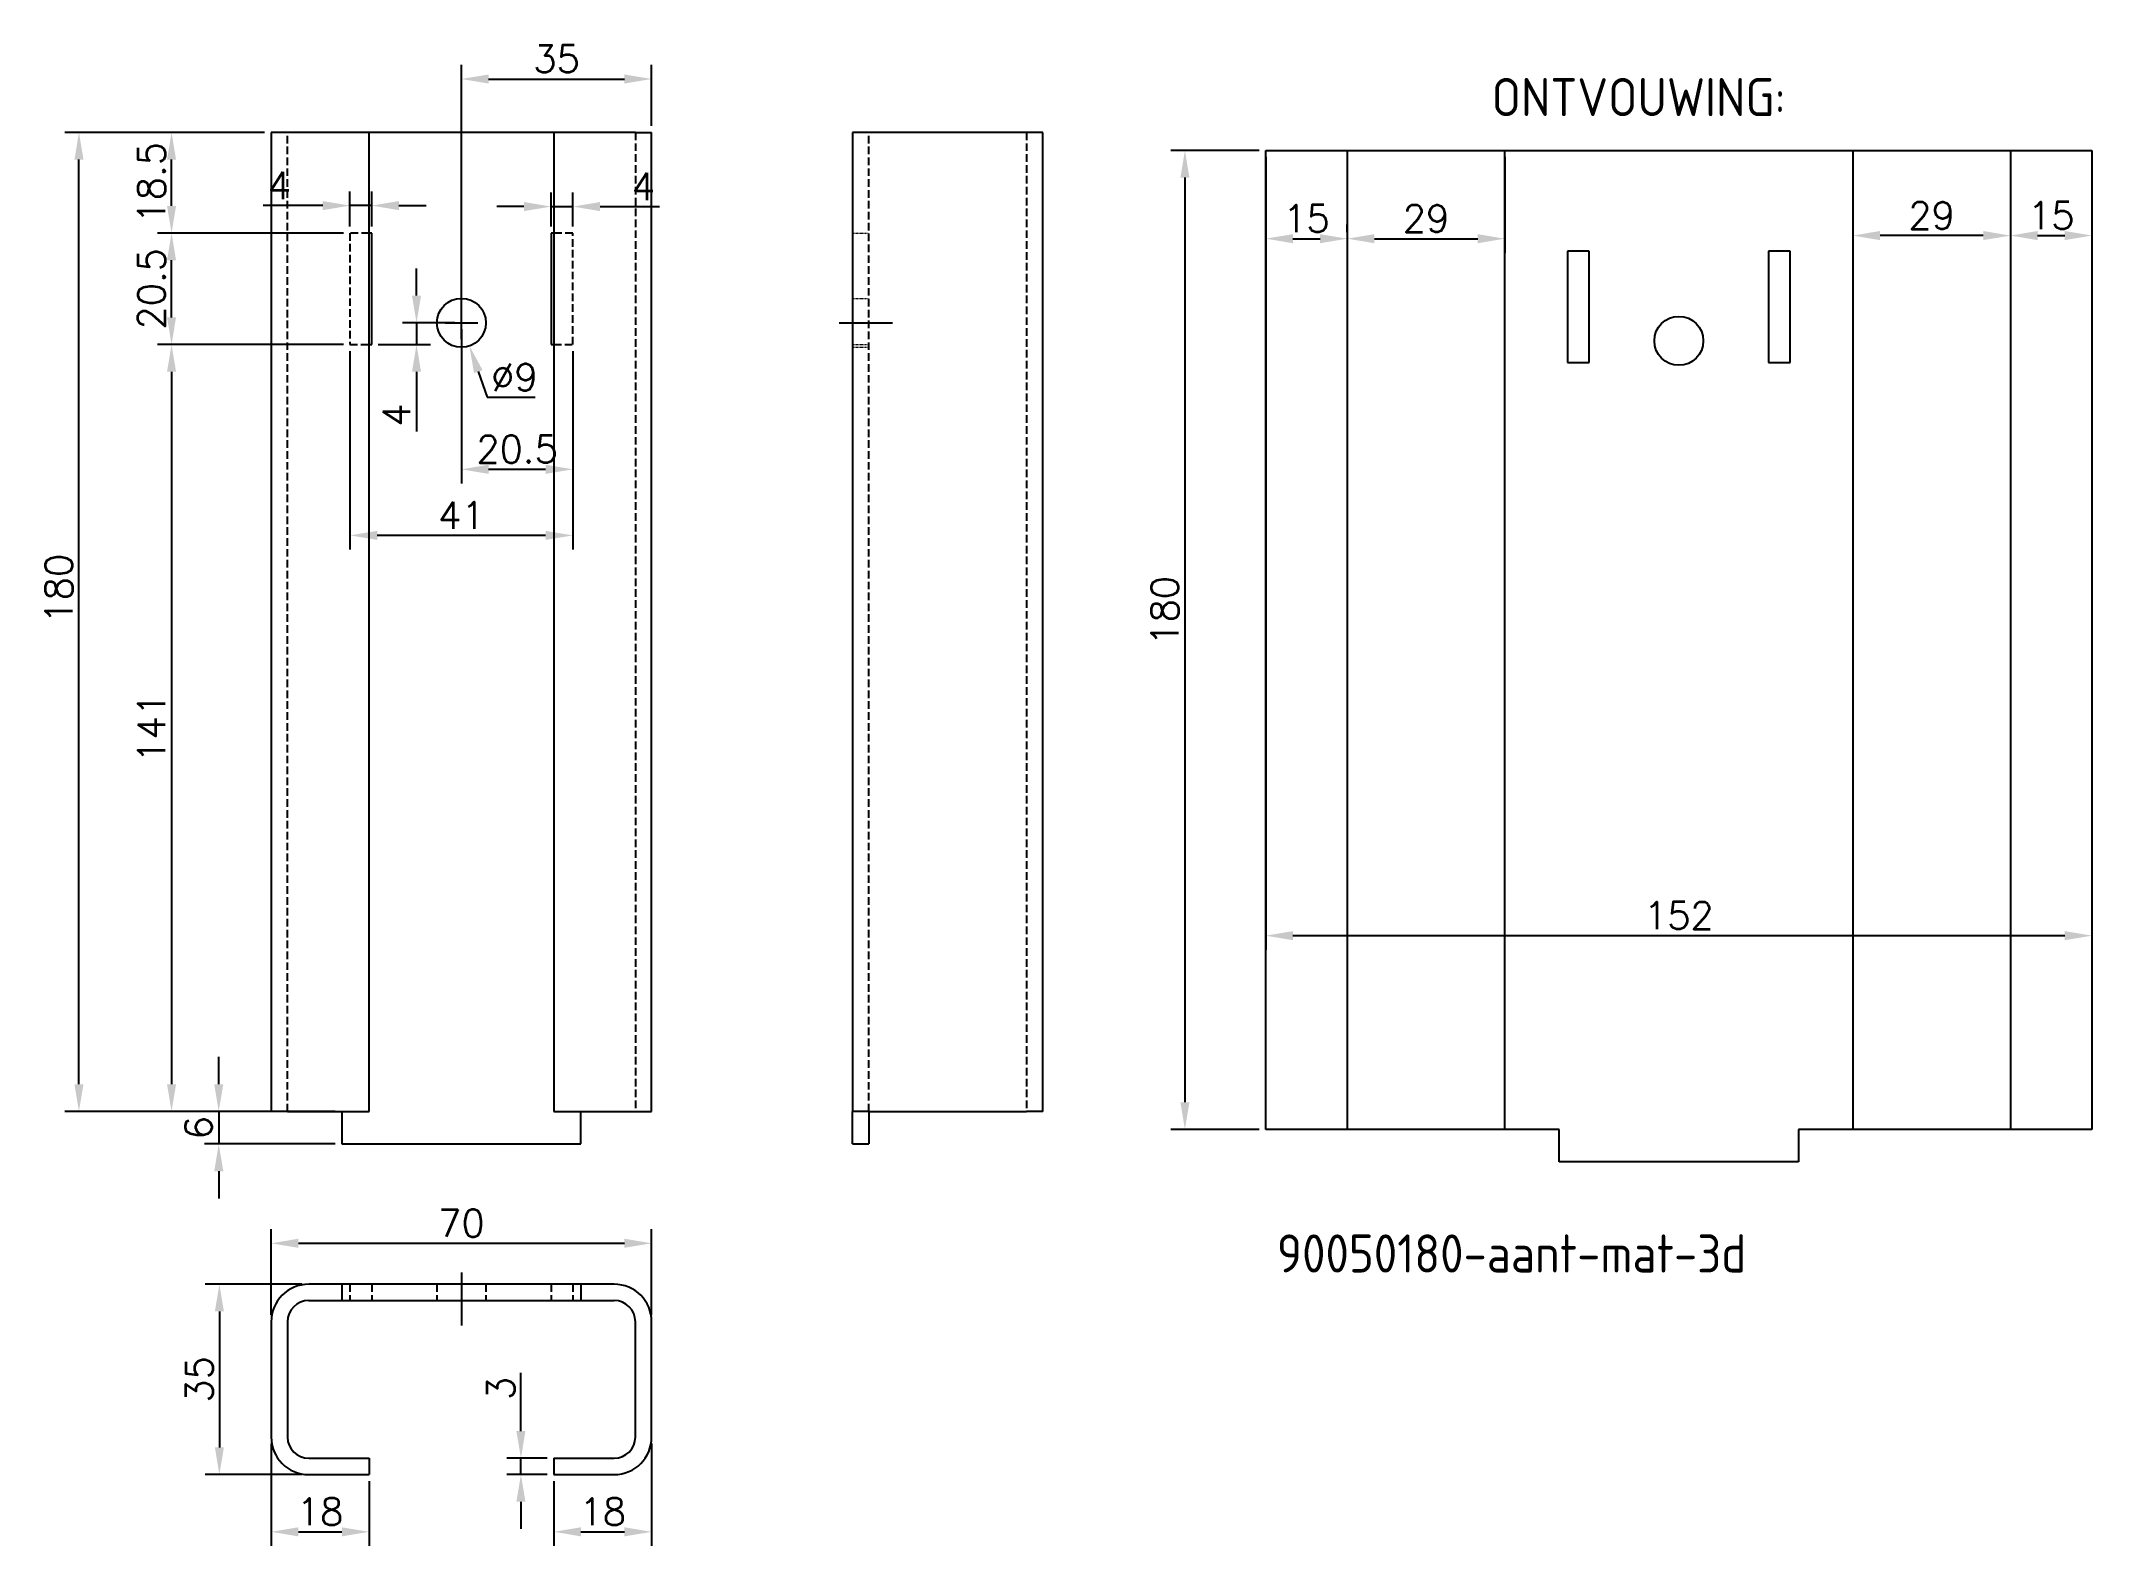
# Model space of a CAD drawing. Extents: x 2661 to 3039, y 357 to 634.
import ezdxf

# ---------------------------------------------------------------- set-up
doc = ezdxf.new("R2010")
doc.units = 0
for name, pattern in [('Aslijn', [28.575, 19.05, -3.175, 3.175, -3.175]), ('DASHED', [0.75, 0.5, -0.25]), ('Streeplijn', [10, 7, -3])]:
    doc.linetypes.add(name, pattern=pattern)
doc.layers.get('DEFPOINTS').update_dxf_attribs({"linetype": 'CONTINUOUS'})
for name, color, linetype in [('50VOL', 13, 'CONTINUOUS'), ('70VOL', 5, 'CONTINUOUS'), ('7A', 4, 'Aslijn'), ('AM_3', 6, 'Streeplijn'), ('BRANDLIJN', 93, 'CONTINUOUS')]:
    doc.layers.add(name, color=color, linetype=linetype)
doc.layers.add('Hidden (ISO)', color=6, linetype='DASHED', lineweight=5)
doc.styles.add('ROMANS', font='romans.shx')
doc.styles.get("Standard").update_dxf_attribs({"font": 'isocp.shx'})
doc.dimstyles.new('1_OP_02$0', dxfattribs={"dimscale": 2, "dimtxt": 2.5, "dimasz": 2.5, "dimexe": 1.3, "dimexo": 0.6, "dimgap": 0.6, "dimtad": 1, "dimdec": 1, "dimdsep": 46, "dimtxsty": 'ROMANS', "dimcen": -1.5, "dimclrd": 150, "dimclre": 150, "dimclrt": 5, "dimadec": 0, "dimazin": 0, "dimtfac": 1, "dimtdec": 1, "dimtmove": 0, "dimatfit": 3, "dimfxl": 0, "dimtolj": 1, "dimtzin": 0, "dimarcsym": 0})
doc.dimstyles.new('1_OP_02$3', dxfattribs={"dimscale": 2, "dimtxt": 2.5, "dimasz": 2.5, "dimexe": 1.3, "dimexo": 0.6, "dimgap": 0.6, "dimtad": 1, "dimtoh": 1, "dimdec": 1, "dimdsep": 46, "dimtxsty": 'ROMANS', "dimcen": -1.5, "dimclrd": 150, "dimclre": 150, "dimclrt": 5, "dimadec": 0, "dimazin": 0, "dimtfac": 1, "dimtdec": 1, "dimtofl": 0, "dimtmove": 0, "dimatfit": 0, "dimfxl": 0, "dimtolj": 1, "dimtzin": 0, "dimarcsym": 0})

# ---------------------------------------------------------------- blocks, each defined once
blk = doc.blocks.new('*D2')
at = {"layer": '70VOL', "color": 150, "lineweight": -2}
for p, q in [((2702.64, 617.09), (2665.87, 617.09)), ((2668.47, 442.09), (2668.47, 612.09)), ((2702.64, 437.09), (2665.87, 437.09))]:
    blk.add_line(p, q, dxfattribs=at)
at = {"layer": '70VOL', "color": 150}
for points in [[(2667.64, 612.09), (2669.31, 612.09), (2668.47, 617.09)], [(2667.64, 442.09), (2669.31, 442.09), (2668.47, 437.09)]]:
    blk.add_solid(points, dxfattribs=at)
at = {"layer": 'DEFPOINTS', "color": 0}
for p in [(2668.47, 617.09), (2703.84, 617.09), (2703.84, 437.09)]:
    blk.add_point(p, dxfattribs=at)
at = {"layer": '70VOL', "color": 5, "insert": (2664.77, 533.18), "char_height": 5, "attachment_point": 5, "rotation": 90, "style": 'ROMANS'}
blk.add_mtext('\\A1;180', dxfattribs=at)
blk = doc.blocks.new('*D3')
at = {"layer": '70VOL', "color": 150, "lineweight": -2}
for p, q in [((2694.19, 442.09), (2694.19, 447.09)), ((2715.64, 437.09), (2691.59, 437.09)), ((2694.19, 437.09), (2694.19, 431.09)), ((2715.64, 431.09), (2691.59, 431.09)), ((2694.19, 426.09), (2694.19, 421.09))]:
    blk.add_line(p, q, dxfattribs=at)
at = {"layer": '70VOL', "color": 150}
for points in [[(2693.36, 442.09), (2695.03, 442.09), (2694.19, 437.09)], [(2693.36, 426.09), (2695.03, 426.09), (2694.19, 431.09)]]:
    blk.add_solid(points, dxfattribs=at)
at = {"layer": 'DEFPOINTS', "color": 0}
for p in [(2716.84, 437.09), (2694.19, 431.09), (2716.84, 431.09)]:
    blk.add_point(p, dxfattribs=at)
at = {"layer": '70VOL', "color": 5, "insert": (2690.49, 434.09), "char_height": 5, "attachment_point": 5, "rotation": 90, "style": 'ROMANS'}
blk.add_mtext('\\A1;6', dxfattribs=at)
blk = doc.blocks.new('*D4')
at = {"layer": '70VOL', "color": 150, "lineweight": -2}
for p, q in [((2703.84, 399.6), (2703.84, 415.43)), ((2773.84, 399.6), (2773.84, 415.43)), ((2708.84, 412.83), (2768.84, 412.83))]:
    blk.add_line(p, q, dxfattribs=at)
at = {"layer": '70VOL', "color": 150}
for points in [[(2708.84, 413.67), (2708.84, 412), (2703.84, 412.83)], [(2768.84, 413.67), (2768.84, 412), (2773.84, 412.83)]]:
    blk.add_solid(points, dxfattribs=at)
at = {"layer": 'DEFPOINTS', "color": 0}
for p in [(2773.84, 412.83), (2703.84, 398.4), (2773.84, 398.4)]:
    blk.add_point(p, dxfattribs=at)
at = {"layer": '70VOL', "color": 5, "insert": (2738.84, 416.53), "char_height": 5, "attachment_point": 5, "style": 'ROMANS'}
blk.add_mtext('\\A1;70', dxfattribs=at)
blk = doc.blocks.new('*D5')
at = {"layer": '70VOL', "color": 150, "lineweight": -2}
for p, q in [((2709.54, 405.3), (2691.71, 405.3)), ((2694.31, 400.3), (2694.31, 375.3)), ((2709.54, 370.3), (2691.71, 370.3))]:
    blk.add_line(p, q, dxfattribs=at)
at = {"layer": '70VOL', "color": 150}
for points in [[(2693.48, 400.3), (2695.14, 400.3), (2694.31, 405.3)], [(2693.48, 375.3), (2695.14, 375.3), (2694.31, 370.3)]]:
    blk.add_solid(points, dxfattribs=at)
at = {"layer": 'DEFPOINTS', "color": 0}
for p in [(2710.74, 405.3), (2694.31, 370.3), (2710.74, 370.3)]:
    blk.add_point(p, dxfattribs=at)
at = {"layer": '70VOL', "color": 5, "insert": (2690.61, 387.8), "char_height": 5, "attachment_point": 5, "rotation": 90, "style": 'ROMANS'}
blk.add_mtext('\\A1;35', dxfattribs=at)
blk = doc.blocks.new('*D6')
at = {"layer": '70VOL', "color": 150, "lineweight": -2}
for p, q in [((2703.84, 376), (2703.84, 357.18)), ((2721.84, 369.1), (2721.84, 357.18)), ((2708.84, 359.78), (2716.84, 359.78))]:
    blk.add_line(p, q, dxfattribs=at)
at = {"layer": '70VOL', "color": 150}
for points in [[(2708.84, 360.61), (2708.84, 358.94), (2703.84, 359.78)], [(2716.84, 360.61), (2716.84, 358.94), (2721.84, 359.78)]]:
    blk.add_solid(points, dxfattribs=at)
at = {"layer": 'DEFPOINTS', "color": 0}
for p in [(2703.84, 377.2), (2721.84, 370.3), (2721.84, 359.78)]:
    blk.add_point(p, dxfattribs=at)
at = {"layer": '70VOL', "color": 5, "insert": (2712.84, 363.48), "char_height": 5, "attachment_point": 5, "style": 'ROMANS'}
blk.add_mtext('\\A1;18', dxfattribs=at)
blk = doc.blocks.new('*D7')
at = {"layer": '70VOL', "color": 150, "lineweight": -2}
for p, q in [((2773.84, 376), (2773.84, 357.18)), ((2755.84, 369.1), (2755.84, 357.18)), ((2760.84, 359.78), (2768.84, 359.78))]:
    blk.add_line(p, q, dxfattribs=at)
at = {"layer": '70VOL', "color": 150}
for points in [[(2760.84, 360.61), (2760.84, 358.94), (2755.84, 359.78)], [(2768.84, 360.61), (2768.84, 358.94), (2773.84, 359.78)]]:
    blk.add_solid(points, dxfattribs=at)
at = {"layer": 'DEFPOINTS', "color": 0}
for p in [(2773.84, 377.2), (2755.84, 370.3), (2773.84, 359.78)]:
    blk.add_point(p, dxfattribs=at)
at = {"layer": '70VOL', "color": 5, "insert": (2764.84, 363.48), "char_height": 5, "attachment_point": 5, "style": 'ROMANS'}
blk.add_mtext('\\A1;18', dxfattribs=at)
blk = doc.blocks.new('*D8')
at = {"layer": '70VOL', "color": 150, "lineweight": -2}
for p, q in [((2749.79, 378.3), (2749.79, 389.03)), ((2754.64, 373.3), (2747.19, 373.3)), ((2754.64, 370.3), (2747.19, 370.3)), ((2749.79, 370.3), (2749.79, 373.3)), ((2749.79, 365.3), (2749.79, 360.3))]:
    blk.add_line(p, q, dxfattribs=at)
at = {"layer": '70VOL', "color": 150}
for points in [[(2748.95, 378.3), (2750.62, 378.3), (2749.79, 373.3)], [(2748.95, 365.3), (2750.62, 365.3), (2749.79, 370.3)]]:
    blk.add_solid(points, dxfattribs=at)
at = {"layer": 'DEFPOINTS', "color": 0}
for p in [(2749.79, 373.3), (2755.84, 373.3), (2755.84, 370.3)]:
    blk.add_point(p, dxfattribs=at)
at = {"layer": '70VOL', "color": 5, "insert": (2746.09, 386.16), "char_height": 5, "attachment_point": 5, "rotation": 90, "style": 'ROMANS'}
blk.add_mtext('\\A1;3', dxfattribs=at)
blk = doc.blocks.new('*D9')
at = {"layer": '70VOL', "color": 150, "lineweight": -2}
for p, q in [((2738.84, 579.09), (2738.84, 585.09)), ((2735.84, 582.09), (2741.84, 582.09)), ((2741.95, 573.12), (2743.59, 568.39)), ((2743.59, 568.39), (2752.41, 568.39))]:
    blk.add_line(p, q, dxfattribs=at)
at = {"layer": '70VOL', "color": 150}
blk.add_solid([(2742.74, 573.39), (2741.16, 572.84), (2740.31, 577.84)], dxfattribs=at)
at = {"layer": 'DEFPOINTS', "color": 0}
for p in [(2737.37, 586.34), (2740.31, 577.84)]:
    blk.add_point(p, dxfattribs=at)
at = {"layer": '70VOL', "color": 5, "insert": (2748.6, 572.09), "char_height": 5, "attachment_point": 5, "style": 'ROMANS'}
blk.add_mtext('\\A1;∅9', dxfattribs=at)
blk = doc.blocks.new('*D10')
at = {"layer": '70VOL', "color": 150, "lineweight": -2}
for p, q in [((2717.14, 578.09), (2682.91, 578.09)), ((2685.51, 573.09), (2685.51, 442.09)), ((2702.64, 437.09), (2682.91, 437.09))]:
    blk.add_line(p, q, dxfattribs=at)
at = {"layer": '70VOL', "color": 150}
for points in [[(2684.68, 573.09), (2686.34, 573.09), (2685.51, 578.09)], [(2684.68, 442.09), (2686.34, 442.09), (2685.51, 437.09)]]:
    blk.add_solid(points, dxfattribs=at)
at = {"layer": 'DEFPOINTS', "color": 0}
for p in [(2718.34, 578.09), (2685.51, 437.09), (2703.84, 437.09)]:
    blk.add_point(p, dxfattribs=at)
at = {"layer": '70VOL', "color": 5, "insert": (2681.81, 507.59), "char_height": 5, "attachment_point": 5, "rotation": 90, "style": 'ROMANS'}
blk.add_mtext('\\A1;141', dxfattribs=at)
blk = doc.blocks.new('*D11')
at = {"layer": '70VOL', "color": 150, "lineweight": -2}
for p, q in [((2738.84, 583.29), (2738.84, 629.52)), ((2743.84, 626.92), (2768.84, 626.92)), ((2773.84, 618.29), (2773.84, 629.52))]:
    blk.add_line(p, q, dxfattribs=at)
at = {"layer": '70VOL', "color": 150}
for points in [[(2743.84, 627.75), (2743.84, 626.09), (2738.84, 626.92)], [(2768.84, 627.75), (2768.84, 626.09), (2773.84, 626.92)]]:
    blk.add_solid(points, dxfattribs=at)
at = {"layer": 'DEFPOINTS', "color": 0}
for p in [(2773.84, 626.92), (2773.84, 617.09), (2738.84, 582.09)]:
    blk.add_point(p, dxfattribs=at)
at = {"layer": '70VOL', "color": 5, "insert": (2756.34, 630.62), "char_height": 5, "attachment_point": 5, "style": 'ROMANS'}
blk.add_mtext('\\A1;35', dxfattribs=at)
blk = doc.blocks.new('*D12')
at = {"layer": '70VOL', "color": 150, "lineweight": -2}
for p, q in [((2738.84, 580.89), (2738.84, 552.55)), ((2759.34, 576.89), (2759.34, 552.55)), ((2743.84, 555.15), (2754.34, 555.15))]:
    blk.add_line(p, q, dxfattribs=at)
at = {"layer": '70VOL', "color": 150}
for points in [[(2743.84, 555.98), (2743.84, 554.31), (2738.84, 555.15)], [(2754.34, 555.98), (2754.34, 554.31), (2759.34, 555.15)]]:
    blk.add_solid(points, dxfattribs=at)
at = {"layer": 'DEFPOINTS', "color": 0}
for p in [(2738.84, 582.09), (2759.34, 578.09), (2759.34, 555.15)]:
    blk.add_point(p, dxfattribs=at)
at = {"layer": '70VOL', "color": 5, "insert": (2749.09, 558.85), "char_height": 5, "attachment_point": 5, "style": 'ROMANS'}
blk.add_mtext('\\A1;20.5', dxfattribs=at)
blk = doc.blocks.new('*D13')
at = {"layer": '70VOL', "color": 150, "lineweight": -2}
for p, q in [((2718.34, 576.89), (2718.34, 540.4)), ((2759.34, 576.89), (2759.34, 540.4)), ((2754.34, 543), (2723.34, 543))]:
    blk.add_line(p, q, dxfattribs=at)
at = {"layer": '70VOL', "color": 150}
for points in [[(2723.34, 543.83), (2723.34, 542.17), (2718.34, 543)], [(2754.34, 543.83), (2754.34, 542.17), (2759.34, 543)]]:
    blk.add_solid(points, dxfattribs=at)
at = {"layer": 'DEFPOINTS', "color": 0}
for p in [(2718.34, 578.09), (2759.34, 578.09), (2718.34, 543)]:
    blk.add_point(p, dxfattribs=at)
at = {"layer": '70VOL', "color": 5, "insert": (2738.84, 546.7), "char_height": 5, "attachment_point": 5, "style": 'ROMANS'}
blk.add_mtext('\\A1;41', dxfattribs=at)
blk = doc.blocks.new('*D14')
at = {"layer": '70VOL', "color": 150, "lineweight": -2}
for p, q in [((2718.34, 599.79), (2718.34, 606.24)), ((2722.34, 599.79), (2722.34, 606.24)), ((2713.34, 603.64), (2702.37, 603.64)), ((2722.34, 603.64), (2718.34, 603.64)), ((2727.34, 603.64), (2732.34, 603.64))]:
    blk.add_line(p, q, dxfattribs=at)
at = {"layer": '70VOL', "color": 150}
for points in [[(2713.34, 604.47), (2713.34, 602.81), (2718.34, 603.64)], [(2727.34, 604.47), (2727.34, 602.81), (2722.34, 603.64)]]:
    blk.add_solid(points, dxfattribs=at)
at = {"layer": 'DEFPOINTS', "color": 0}
for p in [(2718.34, 603.64), (2718.34, 598.59), (2722.34, 598.59)]:
    blk.add_point(p, dxfattribs=at)
at = {"layer": '70VOL', "color": 5, "insert": (2705.35, 607.34), "char_height": 5, "attachment_point": 5, "style": 'ROMANS'}
blk.add_mtext('\\A1;4', dxfattribs=at)
blk = doc.blocks.new('*D15')
at = {"layer": '70VOL', "color": 150, "lineweight": -2}
for p, q in [((2755.34, 599.79), (2755.34, 606.06)), ((2759.34, 599.79), (2759.34, 606.06)), ((2750.34, 603.46), (2745.34, 603.46)), ((2755.34, 603.46), (2759.34, 603.46)), ((2764.34, 603.46), (2775.31, 603.46))]:
    blk.add_line(p, q, dxfattribs=at)
at = {"layer": '70VOL', "color": 150}
for points in [[(2750.34, 604.3), (2750.34, 602.63), (2755.34, 603.46)], [(2764.34, 604.3), (2764.34, 602.63), (2759.34, 603.46)]]:
    blk.add_solid(points, dxfattribs=at)
at = {"layer": 'DEFPOINTS', "color": 0}
for p in [(2759.34, 603.46), (2755.34, 598.59), (2759.34, 598.59)]:
    blk.add_point(p, dxfattribs=at)
at = {"layer": '70VOL', "color": 5, "insert": (2772.33, 607.16), "char_height": 5, "attachment_point": 5, "style": 'ROMANS'}
blk.add_mtext('\\A1;4', dxfattribs=at)
blk = doc.blocks.new('*D16')
at = {"layer": '70VOL', "color": 150, "lineweight": -2}
for p, q in [((2717.14, 598.59), (2682.91, 598.59)), ((2685.51, 583.09), (2685.51, 593.59)), ((2717.14, 578.09), (2682.91, 578.09))]:
    blk.add_line(p, q, dxfattribs=at)
at = {"layer": '70VOL', "color": 150}
for points in [[(2684.68, 593.59), (2686.34, 593.59), (2685.51, 598.59)], [(2684.68, 583.09), (2686.34, 583.09), (2685.51, 578.09)]]:
    blk.add_solid(points, dxfattribs=at)
at = {"layer": 'DEFPOINTS', "color": 0}
for p in [(2685.51, 598.59), (2718.34, 598.59), (2718.34, 578.09)]:
    blk.add_point(p, dxfattribs=at)
at = {"layer": '70VOL', "color": 5, "insert": (2681.81, 588.34), "char_height": 5, "attachment_point": 5, "rotation": 90, "style": 'ROMANS'}
blk.add_mtext('\\A1;20.5', dxfattribs=at)
blk = doc.blocks.new('*D17')
at = {"layer": '70VOL', "color": 150, "lineweight": -2}
for p, q in [((2730.58, 587.09), (2730.58, 592.09)), ((2737.64, 582.09), (2727.98, 582.09)), ((2730.58, 582.09), (2730.58, 578.09)), ((2723.54, 578.09), (2733.18, 578.09)), ((2730.58, 573.09), (2730.58, 562.12))]:
    blk.add_line(p, q, dxfattribs=at)
at = {"layer": '70VOL', "color": 150}
for points in [[(2729.74, 587.09), (2731.41, 587.09), (2730.58, 582.09)], [(2729.74, 573.09), (2731.41, 573.09), (2730.58, 578.09)]]:
    blk.add_solid(points, dxfattribs=at)
at = {"layer": 'DEFPOINTS', "color": 0}
for p in [(2738.84, 582.09), (2722.34, 578.09), (2730.58, 578.09)]:
    blk.add_point(p, dxfattribs=at)
at = {"layer": '70VOL', "color": 5, "insert": (2726.88, 565.11), "char_height": 5, "attachment_point": 5, "rotation": 90, "style": 'ROMANS'}
blk.add_mtext('\\A1;4', dxfattribs=at)
blk = doc.blocks.new('*D18')
at = {"layer": '70VOL', "color": 150, "lineweight": -2}
for p, q in [((2885.62, 613.78), (2869.35, 613.78)), ((2871.95, 608.78), (2871.95, 438.78)), ((2885.62, 433.78), (2869.35, 433.78))]:
    blk.add_line(p, q, dxfattribs=at)
at = {"layer": '70VOL', "color": 150}
for points in [[(2871.12, 608.78), (2872.79, 608.78), (2871.95, 613.78)], [(2871.12, 438.78), (2872.79, 438.78), (2871.95, 433.78)]]:
    blk.add_solid(points, dxfattribs=at)
at = {"layer": 'DEFPOINTS', "color": 0}
for p in [(2886.82, 613.78), (2871.95, 433.78), (2886.82, 433.78)]:
    blk.add_point(p, dxfattribs=at)
at = {"layer": '70VOL', "color": 5, "insert": (2868.25, 529.13), "char_height": 5, "attachment_point": 5, "rotation": 90, "style": 'ROMANS'}
blk.add_mtext('\\A1;180', dxfattribs=at)
blk = doc.blocks.new('*D19')
at = {"layer": '70VOL', "color": 150, "lineweight": -2}
for p, q in [((2886.82, 612.58), (2886.82, 466.8)), ((3038.84, 612.58), (3038.84, 466.8)), ((2891.82, 469.4), (3033.84, 469.4))]:
    blk.add_line(p, q, dxfattribs=at)
at = {"layer": '70VOL', "color": 150}
for points in [[(2891.82, 470.23), (2891.82, 468.56), (2886.82, 469.4)], [(3033.84, 470.23), (3033.84, 468.56), (3038.84, 469.4)]]:
    blk.add_solid(points, dxfattribs=at)
at = {"layer": 'DEFPOINTS', "color": 0}
for p in [(2886.82, 613.78), (3038.84, 613.78), (3038.84, 469.4)]:
    blk.add_point(p, dxfattribs=at)
at = {"layer": '70VOL', "color": 5, "insert": (2962.83, 473.1), "char_height": 5, "attachment_point": 5, "style": 'ROMANS'}
blk.add_mtext('\\A1;152', dxfattribs=at)
blk = doc.blocks.new('*D20')
at = {"layer": '70VOL', "color": 150, "lineweight": -2}
for p, q in [((2886.82, 612.58), (2886.82, 594.96)), ((2901.82, 612.58), (2901.82, 594.96)), ((2891.82, 597.56), (2896.82, 597.56))]:
    blk.add_line(p, q, dxfattribs=at)
at = {"layer": '70VOL', "color": 150}
for points in [[(2891.82, 598.39), (2891.82, 596.72), (2886.82, 597.56)], [(2896.82, 598.39), (2896.82, 596.72), (2901.82, 597.56)]]:
    blk.add_solid(points, dxfattribs=at)
at = {"layer": 'DEFPOINTS', "color": 0}
for p in [(2886.82, 613.78), (2901.82, 613.78), (2901.82, 597.56)]:
    blk.add_point(p, dxfattribs=at)
at = {"layer": '70VOL', "color": 5, "insert": (2894.32, 601.26), "char_height": 5, "attachment_point": 5, "style": 'ROMANS'}
blk.add_mtext('\\A1;15', dxfattribs=at)
blk = doc.blocks.new('*D23')
at = {"layer": '70VOL', "color": 150, "lineweight": -2}
for p, q in [((3023.84, 612.58), (3023.84, 595.53)), ((3038.84, 612.58), (3038.84, 595.53)), ((3028.84, 598.13), (3033.84, 598.13))]:
    blk.add_line(p, q, dxfattribs=at)
at = {"layer": '70VOL', "color": 150}
for points in [[(3028.84, 598.97), (3028.84, 597.3), (3023.84, 598.13)], [(3033.84, 598.97), (3033.84, 597.3), (3038.84, 598.13)]]:
    blk.add_solid(points, dxfattribs=at)
at = {"layer": 'DEFPOINTS', "color": 0}
for p in [(3023.84, 613.78), (3038.84, 613.78), (3038.84, 598.13)]:
    blk.add_point(p, dxfattribs=at)
at = {"layer": '70VOL', "color": 5, "insert": (3031.34, 601.83), "char_height": 5, "attachment_point": 5, "style": 'ROMANS'}
blk.add_mtext('\\A1;15', dxfattribs=at)
blk = doc.blocks.new('*D24')
at = {"layer": '70VOL', "color": 150, "lineweight": -2}
for p, q in [((2930.82, 612.58), (2930.82, 594.96)), ((2901.82, 598.76), (2901.82, 600.16)), ((2906.82, 597.56), (2925.82, 597.56))]:
    blk.add_line(p, q, dxfattribs=at)
at = {"layer": '70VOL', "color": 150}
for points in [[(2906.82, 598.39), (2906.82, 596.72), (2901.82, 597.56)], [(2925.82, 598.39), (2925.82, 596.72), (2930.82, 597.56)]]:
    blk.add_solid(points, dxfattribs=at)
at = {"layer": 'DEFPOINTS', "color": 0}
for p in [(2930.82, 613.78), (2901.82, 597.56), (2930.82, 597.56)]:
    blk.add_point(p, dxfattribs=at)
at = {"layer": '70VOL', "color": 5, "insert": (2916.32, 601.26), "char_height": 5, "attachment_point": 5, "style": 'ROMANS'}
blk.add_mtext('\\A1;29', dxfattribs=at)
blk = doc.blocks.new('*D25')
at = {"layer": '70VOL', "color": 150, "lineweight": -2}
for p, q in [((2994.84, 612.58), (2994.84, 595.53)), ((3023.84, 612.58), (3023.84, 595.53)), ((3018.84, 598.13), (2999.84, 598.13))]:
    blk.add_line(p, q, dxfattribs=at)
at = {"layer": '70VOL', "color": 150}
for points in [[(2999.84, 598.97), (2999.84, 597.3), (2994.84, 598.13)], [(3018.84, 598.97), (3018.84, 597.3), (3023.84, 598.13)]]:
    blk.add_solid(points, dxfattribs=at)
at = {"layer": 'DEFPOINTS', "color": 0}
for p in [(2994.84, 613.78), (3023.84, 613.78), (2994.84, 598.13)]:
    blk.add_point(p, dxfattribs=at)
at = {"layer": '70VOL', "color": 5, "insert": (3009.34, 601.83), "char_height": 5, "attachment_point": 5, "style": 'ROMANS'}
blk.add_mtext('\\A1;29', dxfattribs=at)
blk = doc.blocks.new('*D26')
at = {"layer": '70VOL', "color": 150, "lineweight": -2}
for p, q in [((2702.64, 617.09), (2682.91, 617.09)), ((2685.51, 603.59), (2685.51, 612.09)), ((2717.14, 598.59), (2682.91, 598.59))]:
    blk.add_line(p, q, dxfattribs=at)
at = {"layer": '70VOL', "color": 150}
for points in [[(2684.68, 612.09), (2686.34, 612.09), (2685.51, 617.09)], [(2684.68, 603.59), (2686.34, 603.59), (2685.51, 598.59)]]:
    blk.add_solid(points, dxfattribs=at)
at = {"layer": 'DEFPOINTS', "color": 0}
for p in [(2685.51, 617.09), (2703.84, 617.09), (2718.34, 598.59)]:
    blk.add_point(p, dxfattribs=at)
at = {"layer": '70VOL', "color": 5, "insert": (2681.81, 607.84), "char_height": 5, "attachment_point": 5, "rotation": 90, "style": 'ROMANS'}
blk.add_mtext('\\A1;18.5', dxfattribs=at)

msp = doc.modelspace()

# ---------------------------------------------------------------- linework, layer by layer
at = {"layer": '50VOL', "ltscale": 0.2}
for p, q in [((2703.84, 617.09), (2703.84, 437.09)), ((2706.84, 617.09), (2703.84, 617.09)), ((2721.84, 617.09), (2706.84, 617.09)), ((2755.84, 617.09), (2721.84, 617.09)), ((2721.84, 437.09), (2721.84, 617.09)), ((2770.84, 617.09), (2755.84, 617.09)), ((2755.84, 617.09), (2755.84, 437.09)), ((2770.84, 617.09), (2773.84, 617.09)), ((2773.84, 437.09), (2773.84, 617.09)), ((2810.8, 617.09), (2810.8, 437.09)), ((2813.8, 617.09), (2810.8, 617.09)), ((2842.8, 617.09), (2813.8, 617.09)), ((2845.8, 617.09), (2842.8, 617.09)), ((2845.8, 437.09), (2845.8, 617.09)), ((2886.82, 613.78), (3038.84, 613.78)), ((2886.82, 433.78), (2886.82, 613.78)), ((2901.82, 613.78), (2901.82, 433.78)), ((2930.82, 433.78), (2930.82, 613.78)), ((2994.84, 613.78), (2994.84, 433.78)), ((3023.84, 613.78), (3023.84, 433.78)), ((3038.84, 613.78), (3038.84, 433.78)), ((2722.34, 598.59), (2721.84, 598.59)), ((2722.34, 578.09), (2722.34, 598.59)), ((2755.84, 598.59), (2755.34, 598.59)), ((2755.34, 598.59), (2755.34, 578.09)), ((2942.33, 595.28), (2942.33, 574.78)), ((2946.33, 595.28), (2942.33, 595.28)), ((2946.33, 574.78), (2946.33, 595.28)), ((2979.33, 595.28), (2979.33, 574.78)), ((2983.33, 595.28), (2979.33, 595.28)), ((2983.33, 574.78), (2983.33, 595.28)), ((2721.84, 578.09), (2722.34, 578.09)), ((2755.34, 578.09), (2755.84, 578.09)), ((2942.33, 574.78), (2946.33, 574.78)), ((2979.33, 574.78), (2983.33, 574.78)), ((2706.84, 437.09), (2703.84, 437.09)), ((2706.84, 437.09), (2721.84, 437.09)), ((2716.84, 437.09), (2716.84, 431.09)), ((2755.84, 437.09), (2770.84, 437.09)), ((2760.84, 431.09), (2760.84, 437.09)), ((2770.84, 437.09), (2773.84, 437.09)), ((2813.8, 437.09), (2810.8, 437.09)), ((2810.8, 431.09), (2810.8, 437.09)), ((2813.8, 437.09), (2842.8, 437.09)), ((2813.8, 437.09), (2813.8, 431.09)), ((2845.8, 437.09), (2842.8, 437.09)), ((2716.84, 431.09), (2760.84, 431.09)), ((2810.8, 431.09), (2813.8, 431.09)), ((2940.83, 433.78), (2886.82, 433.78)), ((2940.83, 427.78), (2940.83, 433.78)), ((3038.84, 433.78), (2984.83, 433.78)), ((2984.83, 433.78), (2984.83, 427.78)), ((2984.83, 427.78), (2940.83, 427.78)), ((2716.84, 405.3), (2710.74, 405.3)), ((2760.84, 405.3), (2716.84, 405.3)), ((2716.84, 405.3), (2716.84, 402.3)), ((2766.94, 405.3), (2760.84, 405.3)), ((2760.84, 405.3), (2760.84, 402.3)), ((2710.74, 402.3), (2716.84, 402.3)), ((2716.84, 402.3), (2760.84, 402.3)), ((2760.84, 402.3), (2766.94, 402.3)), ((2703.84, 398.4), (2703.84, 377.2)), ((2706.84, 398.4), (2706.84, 377.2)), ((2770.84, 377.2), (2770.84, 398.4)), ((2773.84, 377.2), (2773.84, 398.4)), ((2710.74, 373.3), (2721.84, 373.3)), ((2710.74, 370.3), (2721.84, 370.3)), ((2721.84, 373.3), (2721.84, 370.3)), ((2755.84, 373.3), (2766.94, 373.3)), ((2755.84, 373.3), (2755.84, 370.3)), ((2755.84, 370.3), (2766.94, 370.3))]:
    msp.add_line(p, q, dxfattribs=at)
for centre in [(2738.84, 582.09), (2962.83, 578.78)]:
    msp.add_circle(centre, 4.5, dxfattribs=at)
for centre, radius, start, end in [((2710.74, 398.4), 6.9, 90, 180), ((2766.94, 398.4), 6.9, 0, 90), ((2710.74, 398.4), 3.9, 90, 180), ((2766.94, 398.4), 3.9, 0, 90), ((2710.74, 377.2), 6.9, 180, 270), ((2710.74, 377.2), 3.9, 180, 270), ((2766.94, 377.2), 3.9, 270, 0), ((2766.94, 377.2), 6.9, 270, 0)]:
    msp.add_arc(centre, radius, start, end, dxfattribs=at)
at = {"layer": '7A'}
for p, q in [((2808.37, 582.09), (2818.15, 582.09)), ((2738.84, 407.49), (2738.84, 397.72))]:
    msp.add_line(p, q, dxfattribs=at)
at = {"layer": 'AM_3', "ltscale": 0.2}
for p, q in [((2706.84, 437.09), (2706.84, 617.09)), ((2770.84, 617.09), (2770.84, 437.09)), ((2813.8, 437.09), (2813.8, 617.09)), ((2842.8, 617.09), (2842.8, 437.09)), ((2718.34, 598.59), (2718.34, 578.09)), ((2721.84, 598.59), (2718.34, 598.59)), ((2759.34, 598.59), (2755.84, 598.59)), ((2759.34, 578.09), (2759.34, 598.59)), ((2718.34, 578.09), (2721.84, 578.09)), ((2755.84, 578.09), (2759.34, 578.09)), ((2718.34, 405.3), (2718.34, 402.3)), ((2722.34, 405.3), (2722.34, 402.3)), ((2734.34, 405.3), (2734.34, 402.3)), ((2743.34, 405.3), (2743.34, 402.3)), ((2755.34, 405.3), (2755.34, 402.3)), ((2759.34, 405.3), (2759.34, 402.3))]:
    msp.add_line(p, q, dxfattribs=at)
at = {"layer": 'Hidden (ISO)', "ltscale": 0.2}
for p, q in [((2810.8, 598.59), (2813.8, 598.59)), ((2810.8, 586.59), (2813.8, 586.59)), ((2810.8, 578.09), (2813.8, 578.09)), ((2810.8, 577.59), (2813.8, 577.59))]:
    msp.add_line(p, q, dxfattribs=at)

# ---------------------------------------------------------------- texts
at = {"layer": '70VOL', "ltscale": 0.2}
msp.add_text('ONTVOUWING:', height=7, dxfattribs=at).set_placement((2928.38, 620.09, 10.81))
at = {"layer": 'BRANDLIJN', "ltscale": 0.2}
msp.add_text('90050180-aant-mat-3d', height=7, dxfattribs=at).set_placement((2888.88, 407.46, 10.81))

# ---------------------------------------------------------------- dimensions: what is measured, and where the dimension line sits
at = {"layer": '70VOL'}
for base, p1, p2, picture, middle in [((2773.84, 626.92), (2738.84, 582.09), (2773.84, 617.09), '*D11', (2756.34, 630.62)), ((2901.82, 597.56), (2886.82, 613.78), (2901.82, 613.78), '*D20', (2894.32, 601.26)), ((2930.82, 597.56), (2901.82, 597.56), (2930.82, 613.78), '*D24', (2916.32, 601.26)), ((2994.84, 598.13), (3023.84, 613.78), (2994.84, 613.78), '*D25', (3009.34, 601.83)), ((3038.84, 598.13), (3023.84, 613.78), (3038.84, 613.78), '*D23', (3031.34, 601.83)), ((2718.34, 603.64), (2722.34, 598.59), (2718.34, 598.59), '*D14', (2705.35, 607.34)), ((2759.34, 603.46), (2755.34, 598.59), (2759.34, 598.59), '*D15', (2772.33, 607.16)), ((2773.84, 412.83), (2703.84, 398.4), (2773.84, 398.4), '*D4', (2738.84, 416.53)), ((2721.84, 359.78), (2703.84, 377.2), (2721.84, 370.3), '*D6', (2712.84, 363.48)), ((2773.84, 359.78), (2755.84, 370.3), (2773.84, 377.2), '*D7', (2764.84, 363.48))]:
    dim = msp.add_linear_dim(base=base, p1=p1, p2=p2, dimstyle='1_OP_02$0', dxfattribs=at)
    dim.commit()
    dim.dimension.update_dxf_attribs({"geometry": picture, "text_midpoint": middle})
at = {"layer": '70VOL', "ltscale": 0.2}
dim = msp.add_linear_dim(base=(2668.47, 617.09), p1=(2703.84, 437.09), p2=(2703.84, 617.09), angle=270, dimstyle='1_OP_02$0', dxfattribs=at)
dim.commit()
dim.dimension.update_dxf_attribs({"geometry": '*D2', "text_midpoint": (2668.47, 533.18), "dimtype": 160})
at = {"layer": '70VOL'}
for base, p1, p2, picture, middle in [((2685.51, 617.09), (2718.34, 598.59), (2703.84, 617.09), '*D26', (2681.81, 607.84)), ((2685.51, 598.59), (2718.34, 578.09), (2718.34, 598.59), '*D16', (2681.81, 588.34)), ((2730.58, 578.09), (2738.84, 582.09), (2722.34, 578.09), '*D17', (2726.88, 565.11)), ((2685.51, 437.09), (2718.34, 578.09), (2703.84, 437.09), '*D10', (2681.81, 507.59)), ((2694.31, 370.3), (2710.74, 405.3), (2710.74, 370.3), '*D5', (2690.61, 387.8)), ((2749.79, 373.3), (2755.84, 370.3), (2755.84, 373.3), '*D8', (2746.09, 386.16))]:
    dim = msp.add_linear_dim(base=base, p1=p1, p2=p2, angle=90, dimstyle='1_OP_02$0', dxfattribs=at)
    dim.commit()
    dim.dimension.update_dxf_attribs({"geometry": picture, "text_midpoint": middle})
dim = msp.add_linear_dim(base=(2871.95, 433.78), p1=(2886.82, 613.78), p2=(2886.82, 433.78), angle=90, dimstyle='1_OP_02$0', dxfattribs=at)
dim.commit()
dim.dimension.update_dxf_attribs({"geometry": '*D18', "text_midpoint": (2871.95, 529.13), "dimtype": 160})
for base, p1, p2, picture, middle in [((3038.84, 469.4), (2886.82, 613.78), (3038.84, 613.78), '*D19', (2962.83, 469.4)), ((2759.34, 555.15), (2738.84, 582.09), (2759.34, 578.09), '*D12', (2749.09, 555.15)), ((2718.34, 543), (2759.34, 578.09), (2718.34, 578.09), '*D13', (2738.84, 543))]:
    dim = msp.add_linear_dim(base=base, p1=p1, p2=p2, dimstyle='1_OP_02$0', dxfattribs=at)
    dim.commit()
    dim.dimension.update_dxf_attribs({"geometry": picture, "text_midpoint": middle, "dimtype": 160})
dim = msp.add_diameter_dim_2p(p1=(2737.37, 586.34), p2=(2740.31, 577.84), dimstyle='1_OP_02$3', dxfattribs=at)
dim.commit()
dim.dimension.update_dxf_attribs({"geometry": '*D9', "text_midpoint": (2748.6, 568.39), "dimtype": 163})
at = {"layer": '70VOL', "ltscale": 0.2}
dim = msp.add_linear_dim(base=(2694.19, 431.09), p1=(2716.84, 437.09), p2=(2716.84, 431.09), angle=270, dimstyle='1_OP_02$0', dxfattribs=at)
dim.commit()
dim.dimension.update_dxf_attribs({"geometry": '*D3', "text_midpoint": (2690.49, 434.09)})

doc.saveas('drawing.dxf')
